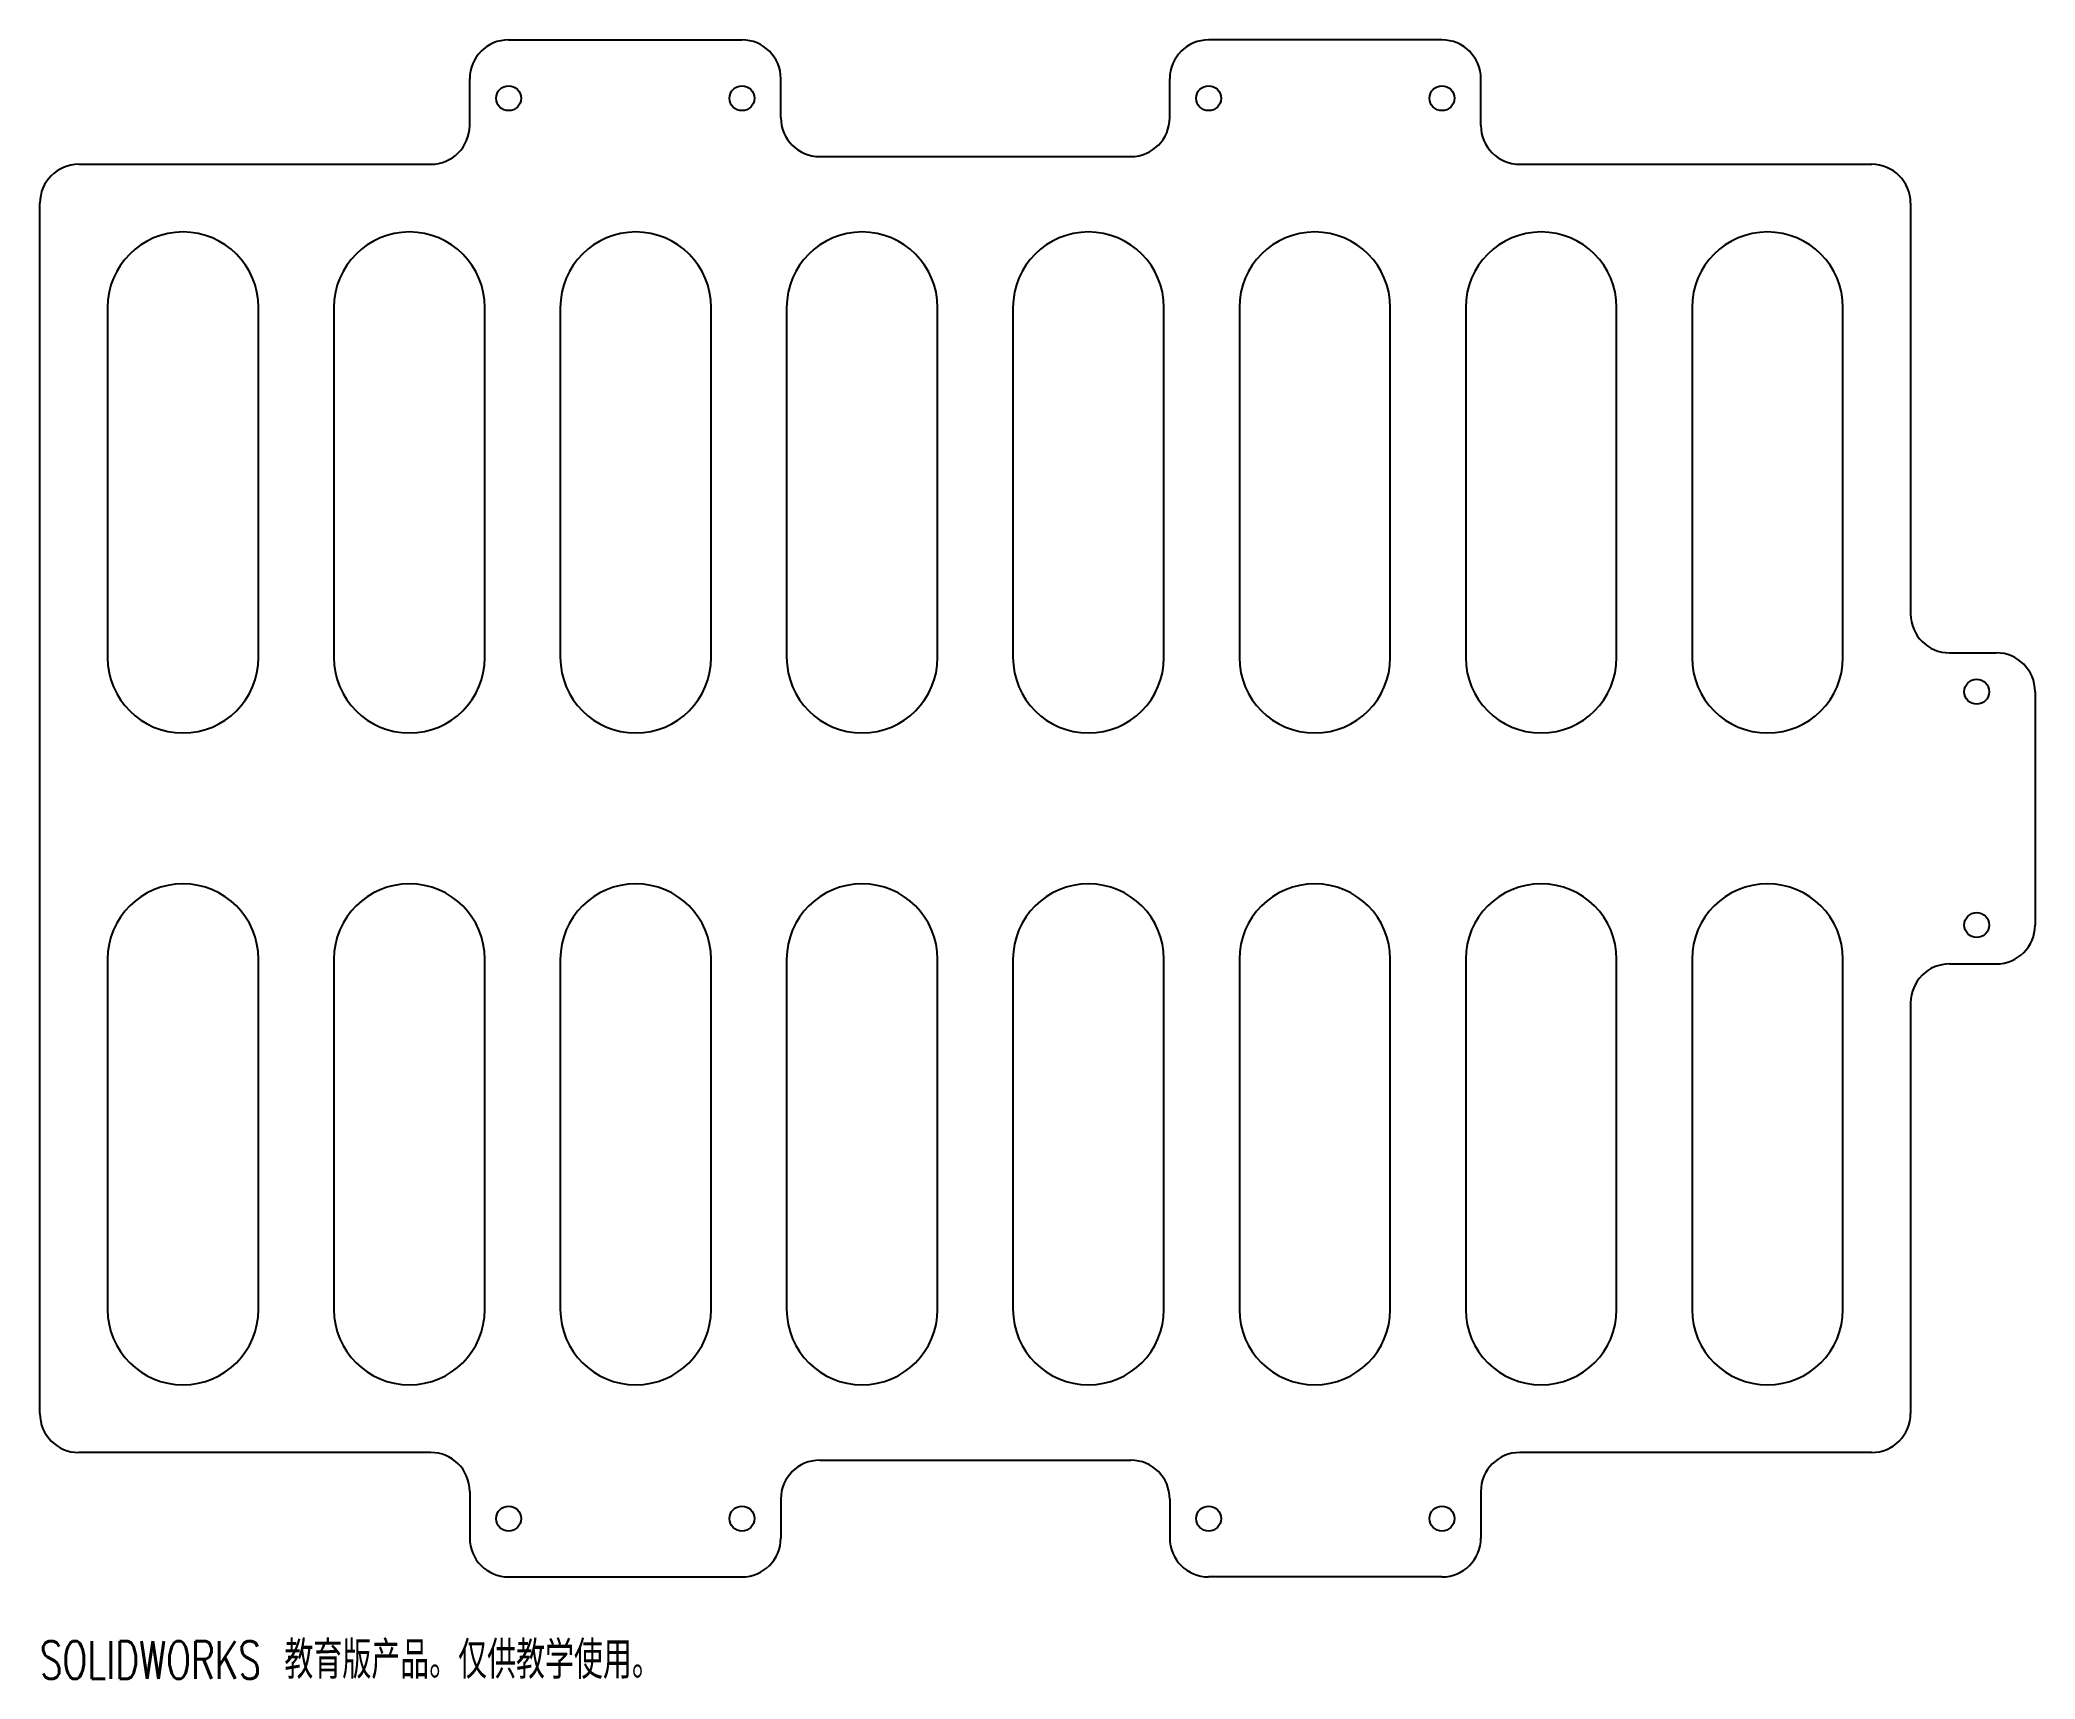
# Model space of a CAD drawing. Header units: millimetres. Extents: x -120 to 136, y -112 to 99.
import ezdxf

# ---------------------------------------------------------------- set-up
doc = ezdxf.new("R2010")
doc.units = ezdxf.units.MM
doc.styles.add('SLDTEXTSTYLE0', font='TXT', dxfattribs={"width": 0.7, "bigfont": 'bigfont'})

msp = doc.modelspace()

# ---------------------------------------------------------------- linework, layer by layer
at = {"color": 7, "linetype": 'Continuous', "lineweight": 25}
for p, q in [((-60, 98.825), (-30, 98.825)), ((60, 98.825), (30, 98.825)), ((-65, 87.825), (-65, 93.825)), ((-25, 88.825), (-25, 93.825)), ((25, 88.825), (25, 93.825)), ((65, 87.825), (65, 93.825)), ((-115.25, 82.825), (-70, 82.825)), ((-20, 83.825), (20, 83.825)), ((70, 82.825), (115.25, 82.825)), ((-120.25, -77.825), (-120.25, 77.825)), ((120.25, 77.825), (120.25, 25)), ((-111.55, 64.425), (-111.55, 19.4)), ((-92.15, 19.4), (-92.15, 64.425)), ((-82.45, 64.425), (-82.45, 19.4)), ((-63.05, 19.4), (-63.05, 64.425)), ((-53.35, 64.425), (-53.35, 19.4)), ((-33.95, 19.4), (-33.95, 64.425)), ((-24.25, 64.425), (-24.25, 19.4)), ((-4.85, 19.4), (-4.85, 64.425)), ((4.85, 64.425), (4.85, 19.4)), ((24.25, 19.4), (24.25, 64.425)), ((33.95, 64.425), (33.95, 19.4)), ((53.35, 19.4), (53.35, 64.425)), ((63.05, 64.425), (63.05, 19.4)), ((82.45, 19.4), (82.45, 64.425)), ((92.15, 64.425), (92.15, 19.4)), ((111.55, 19.4), (111.55, 64.425)), ((125.25, 20), (131.25, 20)), ((136.25, 15), (136.25, -15)), ((-111.55, -19.4), (-111.55, -64.425)), ((-92.15, -64.425), (-92.15, -19.4)), ((-82.45, -19.4), (-82.45, -64.425)), ((-63.05, -64.425), (-63.05, -19.4)), ((-53.35, -19.4), (-53.35, -64.425)), ((-33.95, -64.425), (-33.95, -19.4)), ((-24.25, -19.4), (-24.25, -64.425)), ((-4.85, -64.425), (-4.85, -19.4)), ((4.85, -19.4), (4.85, -64.425)), ((24.25, -64.425), (24.25, -19.4)), ((33.95, -19.4), (33.95, -64.425)), ((53.35, -64.425), (53.35, -19.4)), ((63.05, -19.4), (63.05, -64.425)), ((82.45, -64.425), (82.45, -19.4)), ((92.15, -19.4), (92.15, -64.425)), ((111.55, -64.425), (111.55, -19.4)), ((125.25, -20), (131.25, -20)), ((120.25, -25), (120.25, -77.825)), ((-70, -82.825), (-115.25, -82.825)), ((-20, -83.825), (20, -83.825)), ((115.25, -82.825), (70, -82.825)), ((-65, -87.825), (-65, -93.825)), ((-25, -88.825), (-25, -93.825)), ((25, -88.825), (25, -93.825)), ((65, -87.825), (65, -93.825)), ((-60, -98.825), (-30, -98.825)), ((60, -98.825), (30, -98.825))]:
    msp.add_line(p, q, dxfattribs=at)
for centre in [(-60, 91.325), (-30, 91.325), (30, 91.325), (60, 91.325), (128.75, 15), (128.75, -15), (-60, -91.325), (-30, -91.325), (30, -91.325), (60, -91.325)]:
    msp.add_circle(centre, 1.6, dxfattribs=at)
for centre, radius, start, end in [((-60, 93.825), 5, 90, 180), ((-30, 93.825), 5, 0, 90), ((30, 93.825), 5, 90, 180), ((60, 93.825), 5, 0, 90), ((-70, 87.825), 5, 270, 0), ((-20, 88.825), 5, 180, 270), ((20, 88.825), 5, 270, 0), ((70, 87.825), 5, 180, 270), ((-115.25, 77.825), 5, 90, 180), ((115.25, 77.825), 5, 0, 90), ((-101.85, 64.425), 9.7, 0, 180), ((-72.75, 64.425), 9.7, 0, 180), ((-43.65, 64.425), 9.7, 0, 180), ((-14.55, 64.425), 9.7, 0, 180), ((14.55, 64.425), 9.7, 0, 180), ((43.65, 64.425), 9.7, 0, 180), ((72.75, 64.425), 9.7, 0, 180), ((101.85, 64.425), 9.7, 0, 180), ((125.25, 25), 5, 180, 270), ((-101.85, 19.4), 9.7, 180, 0), ((-72.75, 19.4), 9.7, 180, 0), ((-43.65, 19.4), 9.7, 180, 0), ((-14.55, 19.4), 9.7, 180, 0), ((14.55, 19.4), 9.7, 180, 0), ((43.65, 19.4), 9.7, 180, 0), ((72.75, 19.4), 9.7, 180, 0), ((101.85, 19.4), 9.7, 180, 0), ((131.25, 15), 5, 0, 90), ((-101.85, -19.4), 9.7, 0, 180), ((-72.75, -19.4), 9.7, 0, 180), ((-43.65, -19.4), 9.7, 0, 180), ((-14.55, -19.4), 9.7, 0, 180), ((14.55, -19.4), 9.7, 0, 180), ((43.65, -19.4), 9.7, 0, 180), ((72.75, -19.4), 9.7, 0, 180), ((101.85, -19.4), 9.7, 0, 180), ((131.25, -15), 5, 270, 0), ((125.25, -25), 5, 90, 180), ((-101.85, -64.425), 9.7, 180, 0), ((-72.75, -64.425), 9.7, 180, 0), ((-43.65, -64.425), 9.7, 180, 0), ((-14.55, -64.425), 9.7, 180, 0), ((14.55, -64.425), 9.7, 180, 0), ((43.65, -64.425), 9.7, 180, 0), ((72.75, -64.425), 9.7, 180, 0), ((101.85, -64.425), 9.7, 180, 0), ((-115.25, -77.825), 5, 180, 270), ((115.25, -77.825), 5, 270, 0), ((-70, -87.825), 5, 0, 90), ((-20, -88.825), 5, 90, 180), ((20, -88.825), 5, 0, 90), ((70, -87.825), 5, 90, 180), ((-60, -93.825), 5, 180, 270), ((-30, -93.825), 5, 270, 0), ((30, -93.825), 5, 180, 270), ((60, -93.825), 5, 270, 0)]:
    msp.add_arc(centre, radius, start, end, dxfattribs=at)

# ---------------------------------------------------------------- texts
at = {"color": 7, "linetype": 'Continuous', "insert": (-120.25, -107.095), "char_height": 4.83362, "attachment_point": 1, "style": 'SLDTEXTSTYLE0'}
msp.add_mtext('SOLIDWORKS 教育版产品。仅供教学使用。', dxfattribs=at)

doc.saveas('drawing.dxf')
